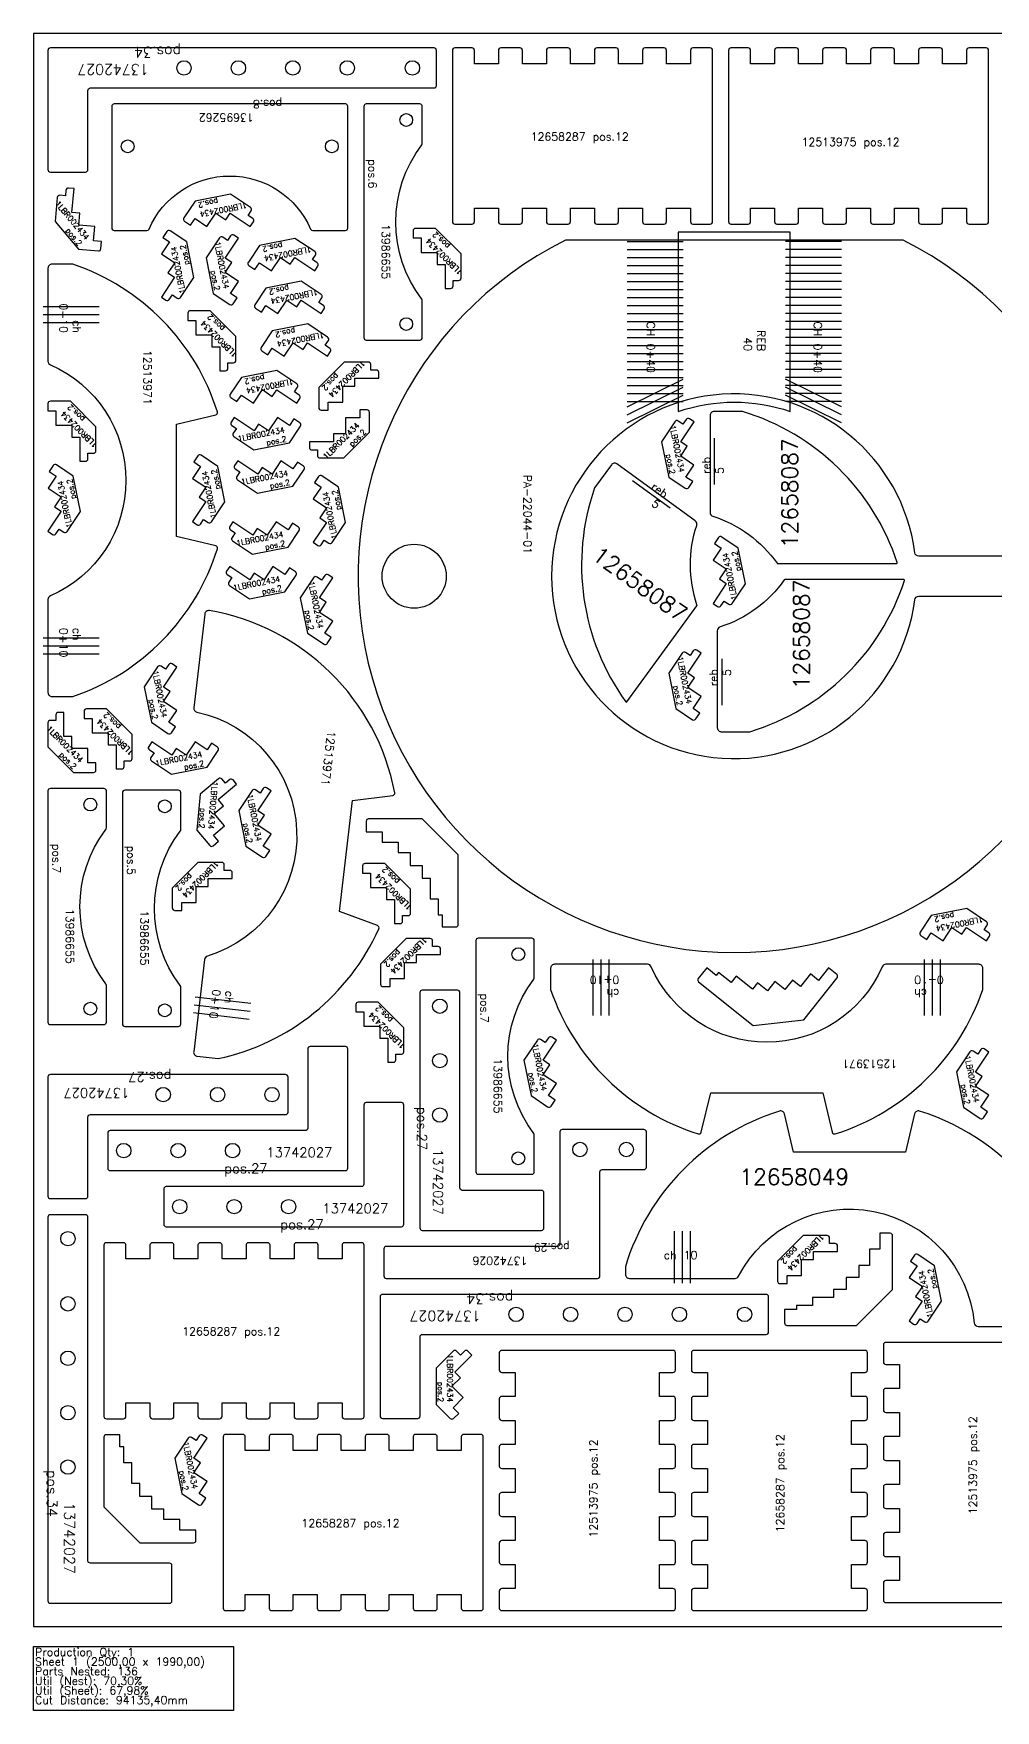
# Model space of a CAD drawing. Header units: millimetres. Extents: x 0 to 2500, y -105 to 1990.
# Drawn here: x 0 to 1202, y -105 to 1990 of the extents above; entities that cross this region are included whole.
import ezdxf

# ---------------------------------------------------------------- set-up
doc = ezdxf.new("R2010")
doc.units = ezdxf.units.MM
for name, color, linetype in [('12502848', 7, 'Continuous'), ('12513971', 7, 'Continuous'), ('12658049', 7, 'Continuous'), ('12658087', 7, 'Continuous'), ('12658287', 7, 'Continuous'), ('13742026v0', 7, 'Continuous'), ('13742027v0', 7, 'Continuous'), ('13986655', 7, 'Continuous'), ('1LBR002434', 7, 'Continuous'), ('Chanfro', 7, 'Continuous'), ('PA-22044-01', 7, 'Continuous'), ('Rebaixo', 7, 'Continuous'), ('sheet', 24, 'Continuous'), ('Stats', 7, 'Continuous'), ('Texto', 7, 'Continuous')]:
    doc.layers.add(name, color=color, linetype=linetype)
doc.styles.get("Standard").update_dxf_attribs({"font": 'txt.shx'})

msp = doc.modelspace()

# ---------------------------------------------------------------- linework, layer by layer
at = {"color": 2}
for points in [[(1190.4, 1972), (1168.9, 1972, 0.414214), (1165.9, 1969), (1165.9, 1952), (1135.9, 1952), (1135.9, 1969, 0.414214), (1132.9, 1972), (1108.9, 1972, 0.414214), (1105.9, 1969), (1105.9, 1952), (1075.9, 1952), (1075.9, 1969, 0.414214), (1072.9, 1972), (1048.9, 1972, 0.414214), (1045.9, 1969), (1045.9, 1952), (1015.9, 1952), (1015.9, 1969, 0.414214), (1012.9, 1972), (988.9, 1972, 0.414214), (985.9, 1969), (985.9, 1952), (955.9, 1952), (955.9, 1969, 0.414214), (952.9, 1972), (928.9, 1972, 0.414214), (925.9, 1969), (925.9, 1952), (895.9, 1952), (895.9, 1969, 0.414214), (892.9, 1972), (871.4, 1972, 0.414214), (868.4, 1969), (868.4, 1755, 0.414214), (871.4, 1752), (892.9, 1752, 0.414214), (895.9, 1755), (895.9, 1772), (925.9, 1772), (925.9, 1755, 0.414214), (928.9, 1752), (952.9, 1752, 0.414214), (955.9, 1755), (955.9, 1772), (985.9, 1772), (985.9, 1755, 0.414214), (988.9, 1752), (1012.9, 1752, 0.414214), (1015.9, 1755), (1015.9, 1772), (1045.9, 1772), (1045.9, 1755, 0.414214), (1048.9, 1752), (1072.9, 1752, 0.414214), (1075.9, 1755), (1075.9, 1772), (1105.9, 1772), (1105.9, 1755, 0.414214), (1108.9, 1752), (1132.9, 1752, 0.414214), (1135.9, 1755), (1135.9, 1772), (1165.9, 1772), (1165.9, 1755, 0.414214), (1168.9, 1752), (1190.4, 1752, 0.414214), (1193.4, 1755), (1193.4, 1969, 0.414214)], [(348.9, 1744), (389.7, 1744, 0.414214), (392.7, 1747), (392.7, 1899, 0.414214), (389.7, 1902), (100.7, 1902, 0.414214), (97.7, 1899), (97.7, 1747, 0.414214), (100.7, 1744), (141.6, 1744, 0.298742), (144.3, 1745.8, -0.656033), (346.1, 1745.8, 0.298742)], [(582, 341.8), (582, 320.3, 0.414214), (585, 317.3), (602, 317.3), (602, 287.3), (585, 287.3, 0.414214), (582, 284.3), (582, 260.3, 0.414214), (585, 257.3), (602, 257.3), (602, 227.3), (585, 227.3, 0.414214), (582, 224.3), (582, 200.3, 0.414214), (585, 197.3), (602, 197.3), (602, 167.3), (585, 167.3, 0.414214), (582, 164.3), (582, 140.3, 0.414214), (585, 137.3), (602, 137.3), (602, 107.3), (585, 107.3, 0.414214), (582, 104.3), (582, 80.3, 0.414214), (585, 77.3), (602, 77.3), (602, 47.3), (585, 47.3, 0.414214), (582, 44.3), (582, 22.8, 0.414214), (585, 19.8), (799, 19.8, 0.414214), (802, 22.8), (802, 44.3, 0.414214), (799, 47.3), (782, 47.3), (782, 77.3), (799, 77.3, 0.414214), (802, 80.3), (802, 104.3, 0.414214), (799, 107.3), (782, 107.3), (782, 137.3), (799, 137.3, 0.414214), (802, 140.3), (802, 164.3, 0.414214), (799, 167.3), (782, 167.3), (782, 197.3), (799, 197.3, 0.414214), (802, 200.3), (802, 224.3, 0.414214), (799, 227.3), (782, 227.3), (782, 257.3), (799, 257.3, 0.414214), (802, 260.3), (802, 284.3, 0.414214), (799, 287.3), (782, 287.3), (782, 317.3), (799, 317.3, 0.414214), (802, 320.3), (802, 341.8, 0.414214), (799, 344.8), (585, 344.8, 0.414214)]]:
    msp.add_lwpolyline(points, format="xyb", close=True, dxfattribs=at)
msp.add_lwpolyline([(1279, 354.8), (1065, 354.8, 0.414214), (1062, 351.8), (1062, 330.3, 0.414214), (1065, 327.3), (1082, 327.3), (1082, 297.3), (1065, 297.3, 0.414214), (1062, 294.3), (1062, 270.3, 0.414214), (1065, 267.3), (1082, 267.3), (1082, 237.3), (1065, 237.3, 0.414214), (1062, 234.3), (1062, 210.3, 0.414214), (1065, 207.3), (1082, 207.3), (1082, 177.3), (1065, 177.3, 0.414214), (1062, 174.3), (1062, 150.3, 0.414214), (1065, 147.3), (1082, 147.3), (1082, 117.3), (1065, 117.3, 0.414214), (1062, 114.3), (1062, 90.3, 0.414214), (1065, 87.3), (1082, 87.3), (1082, 57.3), (1065, 57.3, 0.414214), (1062, 54.3), (1062, 32.8, 0.414214), (1065, 29.8), (1279, 29.8, 0.414214)], format="xyb", dxfattribs=at)
for centre in [(117.7, 1849), (372.7, 1849)]:
    msp.add_circle(centre, 8, dxfattribs=at)
at = {"layer": '12502848', "color": 2}
for points in [[(530.7, 876.8), (530.7, 963.8), (485.7, 1008.8), (418.7, 1008.8, 0.414214), (415.7, 1005.8), (415.7, 992.8), (435.7, 992.8), (435.7, 979.8), (455.7, 979.8), (455.7, 966.8), (470.7, 966.8), (470.7, 950.8), (485.7, 950.8), (485.7, 934.8), (495.7, 934.8), (495.7, 908.8), (505.7, 908.8), (505.7, 888.8), (510.7, 888.8), (510.7, 873.8), (527.7, 873.8, 0.414214)], [(831, 805.1), (899, 750.8), (962.3, 757.9), (1004.1, 810.2, 0.414214), (1003.6, 814.5), (993.4, 822.6), (981, 806.9), (970.8, 815.1), (958.3, 799.4), (948.2, 807.5), (938.8, 795.8), (926.3, 805.8), (916.9, 794.1), (904.4, 804.1), (898.2, 796.2), (877.9, 812.5), (871.6, 804.6), (856, 817.1), (852.9, 813.2), (841.2, 822.6), (830.6, 809.3, 0.414214)], [(941.4, 376.1), (1028.4, 376.1), (1073.4, 421.1), (1073.4, 488.1, 0.414214), (1070.4, 491.1), (1057.4, 491.1), (1057.4, 471.1), (1044.4, 471.1), (1044.4, 451.1), (1031.4, 451.1), (1031.4, 436.1), (1015.4, 436.1), (1015.4, 421.1), (999.4, 421.1), (999.4, 411.1), (973.4, 411.1), (973.4, 401.1), (953.4, 401.1), (953.4, 396.1), (938.4, 396.1), (938.4, 379.1, 0.414214)], [(88, 236.4), (88, 149.4), (133, 104.4), (200, 104.4, 0.414214), (203, 107.4), (203, 120.4), (183, 120.4), (183, 133.4), (163, 133.4), (163, 146.4), (148, 146.4), (148, 162.4), (133, 162.4), (133, 178.4), (123, 178.4), (123, 204.4), (113, 204.4), (113, 224.4), (108, 224.4), (108, 239.4), (91, 239.4, 0.414214)]]:
    msp.add_lwpolyline(points, format="xyb", close=True, dxfattribs=at)
at = {"layer": '12513971', "color": 2}
for points in [[(227.7, 1513.5, 0.434973), (229.8, 1517.3, 0.23941), (49.2, 1701.8), (23, 1701.8, 0.414214), (18, 1696.8), (18, 1580.7, 0.298217), (21, 1576.1, -0.654654), (21, 1287.4, 0.298217), (18, 1282.8), (18, 1166.8, 0.414214), (23, 1161.8), (49.2, 1161.8, 0.23941), (229.8, 1346.2, 0.434973), (227.7, 1350), (178.5, 1361.8), (178.5, 1501.8)], [(451.3, 1041.5, 0.31269), (219.7, 1269, 0.43), (213.9, 1264.7), (200.1, 1147.7, 0.387391), (204.1, 1142.2, -0.775159), (217.2, 837.4, 0.298217), (213.6, 833.2), (200.1, 718, 0.414214), (204.5, 712.4), (230.6, 709.4, 0.23941), (431.4, 871.5, 0.434973), (429.7, 875.6), (382.2, 893), (398.5, 1032), (448.8, 1038, 0.434973)], [(997.9, 617.5, 0.434973), (1001.7, 615.3, 0.23941), (1186.1, 795.9), (1186.1, 822.2, 0.414214), (1181.1, 827.2), (1065.1, 827.2, 0.298217), (1060.5, 824.2, -0.654654), (771.8, 824.2, 0.298217), (767.2, 827.2), (651.1, 827.2, 0.414214), (646.1, 822.2), (646.1, 795.9, 0.23941), (830.6, 615.3, 0.434973), (834.4, 617.5), (846.1, 666.7), (986.1, 666.7)]]:
    msp.add_lwpolyline(points, format="xyb", close=True, dxfattribs=at)
at = {"layer": '12658049', "color": 2}
msp.add_lwpolyline([(744.5, 434.8), (876.5, 434.8, 0.27887), (880.9, 437.5, -0.746733), (1175.3, 379.3, 0.387226), (1180.3, 374.8), (1306.6, 374.8, 0.429586), (1311.6, 380, 0.313253), (1107.1, 643.8, 0.435826), (1100.8, 640.2), (1089.5, 592.3), (949.5, 592.3), (938.2, 640.2, 0.435826), (931.9, 643.8, 0.248185), (739.5, 449.4), (739.5, 439.8, 0.414214)], format="xyb", close=True, dxfattribs=at)
at = {"layer": '12658087', "color": 2}
for points in [[(929.8, 1327.8), (1078.2, 1327.8, 0.510573), (1079.2, 1329.1, 0.244692), (885.9, 1517.8), (850.3, 1517.8, 0.414214), (845.3, 1512.8), (845.3, 1391.7, 0.32655), (848.8, 1386.9, -0.163054), (929, 1328.2, 0.243337)], [(828.8, 1275.2, 0.243337), (829, 1276.1, -0.163054), (828.7, 1375.5, 0.32655), (826.9, 1381.1), (729, 1452.4, 0.414214), (722.1, 1451.3), (701.1, 1422.6, 0.244692), (739.9, 1155.2, 0.510573), (741.5, 1155.2)], [(938.9, 1307.8, 0.243337), (938.1, 1307.4, -0.163054), (857.9, 1248.7, 0.32655), (854.4, 1243.9), (854.4, 1122.8, 0.414214), (859.4, 1117.8), (895, 1117.8, 0.244692), (1088.3, 1306.5, 0.510573), (1087.3, 1307.8)]]:
    msp.add_lwpolyline(points, format="xyb", close=True, dxfattribs=at)
at = {"layer": '12658287', "color": 2}
for points in [[(845.4, 1972), (823.9, 1972, 0.414214), (820.9, 1969), (820.9, 1952), (790.9, 1952), (790.9, 1969, 0.414214), (787.9, 1972), (763.9, 1972, 0.414214), (760.9, 1969), (760.9, 1952), (730.9, 1952), (730.9, 1969, 0.414214), (727.9, 1972), (703.9, 1972, 0.414214), (700.9, 1969), (700.9, 1952), (670.9, 1952), (670.9, 1969, 0.414214), (667.9, 1972), (643.9, 1972, 0.414214), (640.9, 1969), (640.9, 1952), (610.9, 1952), (610.9, 1969, 0.414214), (607.9, 1972), (583.9, 1972, 0.414214), (580.9, 1969), (580.9, 1952), (550.9, 1952), (550.9, 1969, 0.414214), (547.9, 1972), (526.4, 1972, 0.414214), (523.4, 1969), (523.4, 1755, 0.414214), (526.4, 1752), (547.9, 1752, 0.414214), (550.9, 1755), (550.9, 1772), (580.9, 1772), (580.9, 1755, 0.414214), (583.9, 1752), (607.9, 1752, 0.414214), (610.9, 1755), (610.9, 1772), (640.9, 1772), (640.9, 1755, 0.414214), (643.9, 1752), (667.9, 1752, 0.414214), (670.9, 1755), (670.9, 1772), (700.9, 1772), (700.9, 1755, 0.414214), (703.9, 1752), (727.9, 1752, 0.414214), (730.9, 1755), (730.9, 1772), (760.9, 1772), (760.9, 1755, 0.414214), (763.9, 1752), (787.9, 1752, 0.414214), (790.9, 1755), (790.9, 1772), (820.9, 1772), (820.9, 1755, 0.414214), (823.9, 1752), (845.4, 1752, 0.414214), (848.4, 1755), (848.4, 1969, 0.414214)], [(410, 479.4), (388.5, 479.4, 0.414214), (385.5, 476.4), (385.5, 459.4), (355.5, 459.4), (355.5, 476.4, 0.414214), (352.5, 479.4), (328.5, 479.4, 0.414214), (325.5, 476.4), (325.5, 459.4), (295.5, 459.4), (295.5, 476.4, 0.414214), (292.5, 479.4), (268.5, 479.4, 0.414214), (265.5, 476.4), (265.5, 459.4), (235.5, 459.4), (235.5, 476.4, 0.414214), (232.5, 479.4), (208.5, 479.4, 0.414214), (205.5, 476.4), (205.5, 459.4), (175.5, 459.4), (175.5, 476.4, 0.414214), (172.5, 479.4), (148.5, 479.4, 0.414214), (145.5, 476.4), (145.5, 459.4), (115.5, 459.4), (115.5, 476.4, 0.414214), (112.5, 479.4), (91, 479.4, 0.414214), (88, 476.4), (88, 262.4, 0.414214), (91, 259.4), (112.5, 259.4, 0.414214), (115.5, 262.4), (115.5, 279.4), (145.5, 279.4), (145.5, 262.4, 0.414214), (148.5, 259.4), (172.5, 259.4, 0.414214), (175.5, 262.4), (175.5, 279.4), (205.5, 279.4), (205.5, 262.4, 0.414214), (208.5, 259.4), (232.5, 259.4, 0.414214), (235.5, 262.4), (235.5, 279.4), (265.5, 279.4), (265.5, 262.4, 0.414214), (268.5, 259.4), (292.5, 259.4, 0.414214), (295.5, 262.4), (295.5, 279.4), (325.5, 279.4), (325.5, 262.4, 0.414214), (328.5, 259.4), (352.5, 259.4, 0.414214), (355.5, 262.4), (355.5, 279.4), (385.5, 279.4), (385.5, 262.4, 0.414214), (388.5, 259.4), (410, 259.4, 0.414214), (413, 262.4), (413, 476.4, 0.414214)], [(822, 341.8), (822, 320.3, 0.414214), (825, 317.3), (842, 317.3), (842, 287.3), (825, 287.3, 0.414214), (822, 284.3), (822, 260.3, 0.414214), (825, 257.3), (842, 257.3), (842, 227.3), (825, 227.3, 0.414214), (822, 224.3), (822, 200.3, 0.414214), (825, 197.3), (842, 197.3), (842, 167.3), (825, 167.3, 0.414214), (822, 164.3), (822, 140.3, 0.414214), (825, 137.3), (842, 137.3), (842, 107.3), (825, 107.3, 0.414214), (822, 104.3), (822, 80.3, 0.414214), (825, 77.3), (842, 77.3), (842, 47.3), (825, 47.3, 0.414214), (822, 44.3), (822, 22.8, 0.414214), (825, 19.8), (1039, 19.8, 0.414214), (1042, 22.8), (1042, 44.3, 0.414214), (1039, 47.3), (1022, 47.3), (1022, 77.3), (1039, 77.3, 0.414214), (1042, 80.3), (1042, 104.3, 0.414214), (1039, 107.3), (1022, 107.3), (1022, 137.3), (1039, 137.3, 0.414214), (1042, 140.3), (1042, 164.3, 0.414214), (1039, 167.3), (1022, 167.3), (1022, 197.3), (1039, 197.3, 0.414214), (1042, 200.3), (1042, 224.3, 0.414214), (1039, 227.3), (1022, 227.3), (1022, 257.3), (1039, 257.3, 0.414214), (1042, 260.3), (1042, 284.3, 0.414214), (1039, 287.3), (1022, 287.3), (1022, 317.3), (1039, 317.3, 0.414214), (1042, 320.3), (1042, 341.8, 0.414214), (1039, 344.8), (825, 344.8, 0.414214)], [(559, 239.8), (537.5, 239.8, 0.414214), (534.5, 236.8), (534.5, 219.8), (504.5, 219.8), (504.5, 236.8, 0.414214), (501.5, 239.8), (477.5, 239.8, 0.414214), (474.5, 236.8), (474.5, 219.8), (444.5, 219.8), (444.5, 236.8, 0.414214), (441.5, 239.8), (417.5, 239.8, 0.414214), (414.5, 236.8), (414.5, 219.8), (384.5, 219.8), (384.5, 236.8, 0.414214), (381.5, 239.8), (357.5, 239.8, 0.414214), (354.5, 236.8), (354.5, 219.8), (324.5, 219.8), (324.5, 236.8, 0.414214), (321.5, 239.8), (297.5, 239.8, 0.414214), (294.5, 236.8), (294.5, 219.8), (264.5, 219.8), (264.5, 236.8, 0.414214), (261.5, 239.8), (240, 239.8, 0.414214), (237, 236.8), (237, 22.8, 0.414214), (240, 19.8), (261.5, 19.8, 0.414214), (264.5, 22.8), (264.5, 39.8), (294.5, 39.8), (294.5, 22.8, 0.414214), (297.5, 19.8), (321.5, 19.8, 0.414214), (324.5, 22.8), (324.5, 39.8), (354.5, 39.8), (354.5, 22.8, 0.414214), (357.5, 19.8), (381.5, 19.8, 0.414214), (384.5, 22.8), (384.5, 39.8), (414.5, 39.8), (414.5, 22.8, 0.414214), (417.5, 19.8), (441.5, 19.8, 0.414214), (444.5, 22.8), (444.5, 39.8), (474.5, 39.8), (474.5, 22.8, 0.414214), (477.5, 19.8), (501.5, 19.8, 0.414214), (504.5, 22.8), (504.5, 39.8), (534.5, 39.8), (534.5, 22.8, 0.414214), (537.5, 19.8), (559, 19.8, 0.414214), (562, 22.8), (562, 236.8, 0.414214)]]:
    msp.add_lwpolyline(points, format="xyb", close=True, dxfattribs=at)
at = {"layer": '13742026v0', "color": 2}
msp.add_lwpolyline([(440.7, 434.8), (704.7, 434.8, 0.414214), (707.7, 437.8), (707.7, 567.8, -0.414214), (710.7, 570.8), (762.7, 570.8, 0.414214), (765.7, 573.8), (765.7, 617.8, 0.414214), (762.7, 620.8), (660.7, 620.8, 0.414214), (657.7, 617.8), (657.7, 477.8, -0.414214), (654.7, 474.8), (440.7, 474.8, 0.414214), (437.7, 471.8), (437.7, 437.8, 0.414214)], format="xyb", close=True, dxfattribs=at)
for centre in [(682.7, 595.8), (740.7, 595.8)]:
    msp.add_circle(centre, 9, dxfattribs=at)
at = {"layer": '13742027v0', "color": 2}
for points in [[(21, 1817), (65, 1817, 0.414214), (68, 1820), (68, 1919, -0.414214), (71, 1922), (500.4, 1922, 0.414214), (503.4, 1925), (503.4, 1969, 0.414214), (500.4, 1972), (21, 1972, 0.414214), (18, 1969), (18, 1820, 0.414214)], [(637.7, 497.8), (637.7, 541.8, 0.414214), (634.7, 544.8), (535.7, 544.8, -0.414214), (532.7, 547.8), (532.7, 791.8, 0.414214), (529.7, 794.8), (485.7, 794.8, 0.414214), (482.7, 791.8), (482.7, 497.8, 0.414214), (485.7, 494.8), (634.7, 494.8, 0.414214)], [(389.7, 724.4), (345.7, 724.4, 0.414214), (342.7, 721.4), (342.7, 622.4, -0.414214), (339.7, 619.4), (95.7, 619.4, 0.414214), (92.7, 616.4), (92.7, 572.4, 0.414214), (95.7, 569.4), (389.7, 569.4, 0.414214), (392.7, 572.4), (392.7, 721.4, 0.414214)], [(21, 534.4), (65, 534.4, 0.414214), (68, 537.4), (68, 636.4, -0.414214), (71, 639.4), (315, 639.4, 0.414214), (318, 642.4), (318, 686.4, 0.414214), (315, 689.4), (21, 689.4, 0.414214), (18, 686.4), (18, 537.4, 0.414214)], [(459.7, 654.4), (415.7, 654.4, 0.414214), (412.7, 651.4), (412.7, 552.4, -0.414214), (409.7, 549.4), (165.7, 549.4, 0.414214), (162.7, 546.4), (162.7, 502.4, 0.414214), (165.7, 499.4), (459.7, 499.4, 0.414214), (462.7, 502.4), (462.7, 651.4, 0.414214)], [(173, 32), (173, 76, 0.414214), (170, 79), (71, 79, -0.414214), (68, 82), (68, 511.4, 0.414214), (65, 514.4), (21, 514.4, 0.414214), (18, 511.4), (18, 32, 0.414214), (21, 29), (170, 29, 0.414214)], [(436, 259.8), (480, 259.8, 0.414214), (483, 262.8), (483, 361.8, -0.414214), (486, 364.8), (915.4, 364.8, 0.414214), (918.4, 367.8), (918.4, 411.8, 0.414214), (915.4, 414.8), (436, 414.8, 0.414214), (433, 411.8), (433, 262.8, 0.414214)]]:
    msp.add_lwpolyline(points, format="xyb", close=True, dxfattribs=at)
for centre in [(188, 1947), (256, 1947), (324, 1947), (392, 1947), (473.4, 1947), (507.7, 774.8), (507.7, 706.8), (162, 664.4), (230, 664.4), (298, 664.4), (507.7, 638.8), (112.7, 594.4), (180.7, 594.4), (248.7, 594.4), (182.7, 524.4), (250.7, 524.4), (318.7, 524.4), (43, 484.4), (43, 403), (603, 389.8), (671, 389.8), (739, 389.8), (807, 389.8), (888.4, 389.8), (43, 335), (43, 267), (43, 199)]:
    msp.add_circle(centre, 9, dxfattribs=at)
at = {"layer": '13986655', "color": 2}
for points in [[(485.7, 1852.8), (485.7, 1899, 0.414214), (482.7, 1902), (415.7, 1902, 0.414214), (412.7, 1899), (412.7, 1610, 0.414214), (415.7, 1607), (482.7, 1607, 0.414214), (485.7, 1610), (485.7, 1656.2, 0.163324), (485.1, 1658, -0.335601), (485.1, 1851, 0.163324)], [(91, 997.6), (91, 1043.8, 0.414214), (88, 1046.8), (21, 1046.8, 0.414214), (18, 1043.8), (18, 754.8, 0.414214), (21, 751.8), (88, 751.8, 0.414214), (91, 754.8), (91, 800.9, 0.163324), (90.4, 802.7, -0.335601), (90.4, 995.8, 0.163324)], [(184, 995.4), (184, 1041.6, 0.414214), (181, 1044.6), (114, 1044.6, 0.414214), (111, 1041.6), (111, 752.6, 0.414214), (114, 749.6), (181, 749.6, 0.414214), (184, 752.6), (184, 798.7, 0.163324), (183.4, 800.5, -0.335601), (183.4, 993.6, 0.163324)], [(625.7, 810.6), (625.7, 856.8, 0.414214), (622.7, 859.8), (555.7, 859.8, 0.414214), (552.7, 856.8), (552.7, 567.8, 0.414214), (555.7, 564.8), (622.7, 564.8, 0.414214), (625.7, 567.8), (625.7, 613.9, 0.163324), (625.1, 615.8, -0.335601), (625.1, 808.8, 0.163324)]]:
    msp.add_lwpolyline(points, format="xyb", close=True, dxfattribs=at)
for centre in [(465.7, 1882), (465.7, 1627), (71, 1026.8), (164, 1024.6), (605.7, 839.8), (71, 771.8), (164, 769.6), (605.7, 584.8)]:
    msp.add_circle(centre, 8, dxfattribs=at)
at = {"layer": '1LBR002434', "color": 2}
for points in [[(75, 1731), (76.6, 1748.9), (56.7, 1750.7), (58, 1765.6), (48, 1766.5), (50.6, 1796.4), (43.7, 1797, 0.414214), (40.4, 1794.2), (39.8, 1787.3), (32.8, 1787.9, 0.414214), (29.6, 1785.1), (27, 1755.3), (56.1, 1720.6), (81, 1718.4, 0.414214), (84.2, 1721.1), (85, 1730.1)], [(201.8, 1758.8), (216.7, 1748.8), (227.8, 1765.5), (240.3, 1757.1), (245.9, 1765.4), (270.8, 1748.8), (274.7, 1754.6, 0.414214), (273.9, 1758.8), (268, 1762.6), (271.9, 1768.5, 0.414214), (271.1, 1772.6), (246.2, 1789.3), (201.8, 1780.5), (187.9, 1759.7, 0.414214), (188.7, 1755.5), (196.2, 1750.5)], [(169.7, 1729.7), (159.7, 1714.8), (176.4, 1703.6), (168, 1691.2), (176.3, 1685.6), (159.7, 1660.7), (165.5, 1656.8, 0.414214), (169.6, 1657.6), (173.5, 1663.4), (179.4, 1659.5, 0.414214), (183.5, 1660.4), (200.2, 1685.3), (191.4, 1729.7), (170.6, 1743.6, 0.414214), (166.4, 1742.8), (161.4, 1735.3)], [(484.2, 1734.6), (484.2, 1716.6), (504.2, 1716.6), (504.2, 1701.6), (514.2, 1701.6), (514.2, 1671.6), (521.2, 1671.6, 0.414214), (524.2, 1674.6), (524.2, 1681.6), (531.2, 1681.6, 0.414214), (534.2, 1684.6), (534.2, 1714.6), (502.2, 1746.6), (477.2, 1746.6, 0.414214), (474.2, 1743.6), (474.2, 1734.6)], [(246.2, 1665.2), (256.2, 1680.2), (239.6, 1691.3), (247.9, 1703.8), (239.6, 1709.3), (256.3, 1734.3), (250.4, 1738.2, 0.414214), (246.3, 1737.3), (242.4, 1731.5), (236.6, 1735.4, 0.414214), (232.4, 1734.6), (215.7, 1709.6), (224.6, 1665.2), (245.4, 1651.4, 0.414214), (249.5, 1652.2), (254.5, 1659.7)], [(282.3, 1703.7), (297.3, 1693.7), (308.4, 1710.3), (320.8, 1702), (326.4, 1710.3), (351.3, 1693.6), (355.2, 1699.4, 0.414214), (354.4, 1703.6), (348.6, 1707.5), (352.5, 1713.3, 0.414214), (351.6, 1717.5), (326.7, 1734.1), (282.3, 1725.3), (268.4, 1704.5, 0.414214), (269.2, 1700.3), (276.7, 1695.3)], [(290.2, 1650.2), (305.2, 1640.2), (316.3, 1656.9), (328.8, 1648.5), (334.3, 1656.8), (359.3, 1640.2), (363.2, 1646, 0.414214), (362.3, 1650.2), (356.5, 1654.1), (360.4, 1659.9, 0.414214), (359.6, 1664), (334.6, 1680.7), (290.3, 1671.9), (276.4, 1651.1, 0.414214), (277.2, 1646.9), (284.7, 1641.9)], [(202.9, 1631.7), (202.9, 1613.7), (222.9, 1613.7), (222.9, 1598.7), (232.9, 1598.7), (232.9, 1568.7), (239.9, 1568.7, 0.414214), (242.9, 1571.7), (242.9, 1578.7), (249.9, 1578.7, 0.414214), (252.9, 1581.7), (252.9, 1611.7), (220.9, 1643.7), (195.9, 1643.7, 0.414214), (192.9, 1640.7), (192.9, 1631.7)], [(298.2, 1596.8), (313.1, 1586.8), (324.3, 1603.5), (336.7, 1595.1), (342.3, 1603.4), (367.2, 1586.8), (371.1, 1592.6, 0.414214), (370.3, 1596.7), (364.5, 1600.6), (368.4, 1606.5, 0.414214), (367.5, 1610.6), (342.6, 1627.3), (298.2, 1618.5), (284.3, 1597.7, 0.414214), (285.1, 1593.5), (292.6, 1588.5)], [(368.3, 1529.6), (386.3, 1529.6), (386.3, 1549.6), (401.3, 1549.6), (401.3, 1559.6), (431.3, 1559.6), (431.3, 1566.6, 0.414214), (428.3, 1569.6), (421.3, 1569.6), (421.3, 1576.6, 0.414214), (418.3, 1579.6), (388.3, 1579.6), (356.3, 1547.6), (356.3, 1522.6, 0.414214), (359.3, 1519.6), (368.3, 1519.6)], [(259.8, 1538.4), (274.7, 1528.4), (285.9, 1545.1), (298.3, 1536.7), (303.9, 1545), (328.8, 1528.4), (332.7, 1534.2, 0.414214), (331.9, 1538.3), (326.1, 1542.2), (330, 1548.1, 0.414214), (329.1, 1552.2), (304.2, 1568.9), (259.8, 1560.1), (245.9, 1539.3, 0.414214), (246.7, 1535.1), (254.2, 1530.1)], [(28, 1518.7), (28, 1500.7), (48, 1500.7), (48, 1485.7), (58, 1485.7), (58, 1455.7), (65, 1455.7, 0.414214), (68, 1458.7), (68, 1465.7), (75, 1465.7, 0.414214), (78, 1468.7), (78, 1498.7), (46, 1530.7), (21, 1530.7, 0.414214), (18, 1527.7), (18, 1518.7)], [(319.7, 1500.4), (304.8, 1510.4), (293.7, 1493.7), (281.2, 1502.1), (275.6, 1493.8), (250.7, 1510.4), (246.8, 1504.6, 0.414214), (247.6, 1500.4), (253.5, 1496.5), (249.6, 1490.7, 0.414214), (250.4, 1486.6), (275.3, 1469.9), (319.7, 1478.7), (333.6, 1499.5, 0.414214), (332.8, 1503.7), (325.3, 1508.7)], [(407.7, 1509.8), (389.7, 1509.8), (389.7, 1489.8), (374.7, 1489.8), (374.7, 1479.8), (344.7, 1479.8), (344.7, 1472.8, 0.414214), (347.7, 1469.8), (354.7, 1469.8), (354.7, 1462.8, 0.414214), (357.7, 1459.8), (387.7, 1459.8), (419.7, 1491.8), (419.7, 1516.8, 0.414214), (416.7, 1519.8), (407.7, 1519.8)], [(815.2, 1435.7), (825.2, 1450.7), (808.6, 1461.8), (816.9, 1474.3), (808.6, 1479.8), (825.3, 1504.8), (819.5, 1508.7, 0.414214), (815.3, 1507.8), (811.4, 1502), (805.6, 1505.9, 0.414214), (801.4, 1505.1), (784.8, 1480.1), (793.6, 1435.8), (814.4, 1421.9, 0.414214), (818.6, 1422.7), (823.6, 1430.2)], [(28.1, 1437.2), (18.1, 1422.2), (34.7, 1411.1), (26.4, 1398.7), (34.7, 1393.1), (18, 1368.2), (23.8, 1364.3, 0.414214), (28, 1365.1), (31.9, 1370.9), (37.7, 1367, 0.414214), (41.9, 1367.9), (58.5, 1392.8), (49.7, 1437.2), (28.9, 1451.1, 0.414214), (24.7, 1450.2), (19.7, 1442.8)], [(208.6, 1449.3), (198.6, 1434.3), (215.2, 1423.2), (206.9, 1410.8), (215.2, 1405.2), (198.5, 1380.3), (204.3, 1376.4, 0.414214), (208.5, 1377.2), (212.4, 1383), (218.2, 1379.1, 0.414214), (222.4, 1379.9), (239, 1404.9), (230.2, 1449.3), (209.4, 1463.2, 0.414214), (205.2, 1462.3), (200.2, 1454.9)], [(324.2, 1446.2), (309.2, 1456.2), (298.1, 1439.6), (285.6, 1447.9), (280.1, 1439.6), (255.1, 1456.3), (251.2, 1450.5, 0.414214), (252.1, 1446.3), (257.9, 1442.4), (254, 1436.6, 0.414214), (254.8, 1432.5), (279.8, 1415.8), (324.2, 1424.6), (338, 1445.4, 0.414214), (337.2, 1449.6), (329.7, 1454.6)], [(359.4, 1423.4), (349.4, 1408.5), (366.1, 1397.4), (357.7, 1384.9), (366.1, 1379.3), (349.4, 1354.4), (355.2, 1350.5, 0.414214), (359.4, 1351.3), (363.3, 1357.1), (369.1, 1353.3, 0.414214), (373.2, 1354.1), (389.9, 1379), (381.1, 1423.4), (360.3, 1437.3, 0.414214), (356.1, 1436.5), (351.1, 1429)], [(318.1, 1369.9), (303.2, 1379.9), (292.1, 1363.3), (279.6, 1371.7), (274, 1363.3), (249.1, 1380), (245.2, 1374.2, 0.414214), (246, 1370), (251.9, 1366.1), (248, 1360.3, 0.414214), (248.8, 1356.2), (273.7, 1339.5), (318.1, 1348.3), (332, 1369.1, 0.414214), (331.2, 1373.3), (323.7, 1378.3)], [(859, 1347.2), (849, 1332.2), (865.6, 1321.1), (857.3, 1308.6), (865.6, 1303), (849, 1278.1), (854.8, 1274.2, 0.414214), (858.9, 1275), (862.8, 1280.9), (868.6, 1277, 0.414214), (872.8, 1277.8), (889.5, 1302.7), (880.6, 1347.1), (859.9, 1361, 0.414214), (855.7, 1360.2), (850.7, 1352.7)], [(314.2, 1314.2), (299.2, 1324.2), (288.1, 1307.5), (275.6, 1315.9), (270.1, 1307.6), (245.1, 1324.2), (241.3, 1318.4, 0.414214), (242.1, 1314.2), (247.9, 1310.3), (244, 1304.5, 0.414214), (244.8, 1300.4), (269.8, 1283.7), (314.2, 1292.5), (328.1, 1313.3, 0.414214), (327.2, 1317.5), (319.7, 1322.5)], [(363.8, 1240.8), (373.8, 1255.8), (357.2, 1266.9), (365.5, 1279.4), (357.2, 1284.9), (373.9, 1309.9), (368, 1313.8, 0.414214), (363.9, 1312.9), (360, 1307.1), (354.2, 1311, 0.414214), (350, 1310.2), (333.3, 1285.2), (342.2, 1240.9), (363, 1227, 0.414214), (367.1, 1227.8), (372.1, 1235.3)], [(824.3, 1146.7), (834.3, 1161.7), (817.7, 1172.8), (826, 1185.2), (817.7, 1190.8), (834.4, 1215.7), (828.6, 1219.6, 0.414214), (824.4, 1218.8), (820.5, 1213), (814.7, 1216.9, 0.414214), (810.5, 1216), (793.9, 1191.1), (802.7, 1146.7), (823.5, 1132.8, 0.414214), (827.6, 1133.7), (832.6, 1141.1)], [(168.9, 1129.5), (178.9, 1144.4), (162.3, 1155.5), (170.6, 1168), (162.3, 1173.6), (178.9, 1198.5), (173.1, 1202.4, 0.414214), (169, 1201.6), (165.1, 1195.8), (159.3, 1199.6, 0.414214), (155.1, 1198.8), (138.4, 1173.9), (147.3, 1129.5), (168, 1115.6, 0.414214), (172.2, 1116.4), (177.2, 1123.9)], [(68, 1078.8), (68, 1096.8), (48, 1096.8), (48, 1111.8), (38, 1111.8), (38, 1141.8), (31, 1141.8, 0.414214), (28, 1138.8), (28, 1131.8), (21, 1131.8, 0.414214), (18, 1128.8), (18, 1098.8), (50, 1066.8), (75, 1066.8, 0.414214), (78, 1069.8), (78, 1078.8)], [(73.1, 1134.3), (73.1, 1116.3), (93.1, 1116.3), (93.1, 1101.3), (103.1, 1101.3), (103.1, 1071.3), (110.1, 1071.3, 0.414214), (113.1, 1074.3), (113.1, 1081.3), (120.1, 1081.3, 0.414214), (123.1, 1084.3), (123.1, 1114.3), (91.1, 1146.3), (66.1, 1146.3, 0.414214), (63.1, 1143.3), (63.1, 1134.3)], [(216.8, 1095), (201.9, 1105), (190.8, 1088.4), (178.3, 1096.7), (172.7, 1088.4), (147.8, 1105.1), (143.9, 1099.3, 0.414214), (144.7, 1095.1), (150.6, 1091.2), (146.7, 1085.4, 0.414214), (147.5, 1081.2), (172.4, 1064.6), (216.8, 1073.4), (230.7, 1094.2, 0.414214), (229.9, 1098.3), (222.4, 1103.3)], [(224.8, 988.7), (238.6, 1000.2), (225.8, 1015.6), (237.2, 1025.2), (230.8, 1032.9), (253.8, 1052.1), (249.3, 1057.5, 0.414214), (245.1, 1057.9), (239.7, 1053.4), (235.2, 1058.7, 0.414214), (231, 1059.1), (208, 1039.8), (204.1, 994.7), (220.1, 975.6, 0.414214), (224.4, 975.2), (231.2, 981)], [(286.9, 974.9), (296.9, 989.8), (280.3, 1000.9), (288.7, 1013.4), (280.3, 1019), (297, 1043.9), (291.2, 1047.8, 0.414214), (287, 1047), (283.1, 1041.1), (277.3, 1045, 0.414214), (273.2, 1044.2), (256.5, 1019.3), (265.3, 974.9), (286.1, 961, 0.414214), (290.3, 961.8), (295.3, 969.3)], [(185.4, 904.5), (203.4, 904.5), (203.4, 924.5), (218.4, 924.5), (218.4, 934.5), (248.4, 934.5), (248.4, 941.5, 0.414214), (245.4, 944.5), (238.4, 944.5), (238.4, 951.5, 0.414214), (235.4, 954.5), (205.4, 954.5), (173.4, 922.5), (173.4, 897.5, 0.414214), (176.4, 894.5), (185.4, 894.5)], [(421.1, 941.1), (421.1, 923.1), (441.1, 923.1), (441.1, 908.1), (451.1, 908.1), (451.1, 878.1), (458.1, 878.1, 0.414214), (461.1, 881.1), (461.1, 888.1), (468.1, 888.1, 0.414214), (471.1, 891.1), (471.1, 921.1), (439.1, 953.1), (414.1, 953.1, 0.414214), (411.1, 950.1), (411.1, 941.1)], [(1121.6, 866.5), (1136.5, 856.5), (1147.6, 873.2), (1160.1, 864.8), (1165.7, 873.1), (1190.6, 856.5), (1194.5, 862.3, 0.414214), (1193.7, 866.5), (1187.8, 870.3), (1191.7, 876.2, 0.414214), (1190.9, 880.3), (1166, 897), (1121.6, 888.2), (1107.7, 867.4, 0.414214), (1108.5, 863.2), (1116, 858.2)], [(445.6, 809.4), (463.6, 809.4), (463.6, 829.4), (478.6, 829.4), (478.6, 839.4), (508.6, 839.4), (508.6, 846.4, 0.414214), (505.6, 849.4), (498.6, 849.4), (498.6, 856.4, 0.414214), (495.6, 859.4), (465.6, 859.4), (433.6, 827.4), (433.6, 802.4, 0.414214), (436.6, 799.4), (445.6, 799.4)], [(412.7, 767.9), (412.7, 749.9), (432.7, 749.9), (432.7, 734.9), (442.7, 734.9), (442.7, 704.9), (449.7, 704.9, 0.414214), (452.7, 707.9), (452.7, 714.9), (459.7, 714.9, 0.414214), (462.7, 717.9), (462.7, 747.9), (430.7, 779.9), (405.7, 779.9, 0.414214), (402.7, 776.9), (402.7, 767.9)], [(643.3, 663.2), (653.3, 678.1), (636.6, 689.3), (645, 701.7), (636.7, 707.3), (653.3, 732.2), (647.5, 736.1, 0.414214), (643.3, 735.3), (639.4, 729.5), (633.6, 733.4, 0.414214), (629.5, 732.5), (612.8, 707.6), (621.6, 663.2), (642.4, 649.3, 0.414214), (646.6, 650.1), (651.6, 657.6)], [(1183.6, 648.5), (1193.6, 663.5), (1177, 674.6), (1185.3, 687.1), (1177, 692.6), (1193.7, 717.6), (1187.8, 721.4, 0.414214), (1183.7, 720.6), (1179.8, 714.8), (1174, 718.7, 0.414214), (1169.8, 717.9), (1153.1, 692.9), (1162, 648.5), (1182.8, 634.6, 0.414214), (1186.9, 635.5), (1191.9, 642.9)], [(941.6, 438.3), (959.6, 438.3), (959.6, 458.3), (974.6, 458.3), (974.6, 468.3), (1004.6, 468.3), (1004.6, 475.3, 0.414214), (1001.6, 478.3), (994.6, 478.3), (994.6, 485.3, 0.414214), (991.6, 488.3), (961.6, 488.3), (929.6, 456.3), (929.6, 431.3, 0.414214), (932.6, 428.3), (941.6, 428.3)], [(1103.9, 450.6), (1093.9, 435.7), (1110.6, 424.6), (1102.2, 412.1), (1110.5, 406.5), (1093.9, 381.6), (1099.7, 377.7, 0.414214), (1103.9, 378.5), (1107.7, 384.4), (1113.6, 380.5, 0.414214), (1117.7, 381.3), (1134.4, 406.2), (1125.6, 450.6), (1104.8, 464.5, 0.414214), (1100.6, 463.7), (1095.6, 456.2)], [(524.2, 273.2), (536.9, 285.9), (522.8, 300.1), (533.4, 310.7), (526.3, 317.7), (547.5, 338.9), (542.6, 343.9, 0.414214), (538.4, 343.9), (533.4, 338.9), (528.5, 343.9, 0.414214), (524.2, 343.9), (503, 322.7), (503, 277.4), (520.7, 259.8, 0.414214), (524.9, 259.8), (531.3, 266.1)], [(206.9, 165.9), (216.9, 180.9), (200.3, 192), (208.6, 204.5), (200.3, 210), (217, 235), (211.2, 238.8, 0.414214), (207, 238), (203.1, 232.2), (197.3, 236.1, 0.414214), (193.1, 235.3), (176.5, 210.3), (185.3, 165.9), (206.1, 152, 0.414214), (210.3, 152.9), (215.3, 160.3)]]:
    msp.add_lwpolyline(points, format="xyb", close=True, dxfattribs=at)
at = {"layer": 'Chanfro', "color": 4}
for p, q in [((741.6, 1730.3), (811.6, 1730.3)), ((741.6, 1720.3), (811.6, 1720.3)), ((1009.6, 1730.3), (939.6, 1730.3)), ((1009.6, 1720.3), (939.6, 1720.3)), ((741.6, 1710.3), (811.6, 1710.3)), ((741.6, 1700.3), (811.6, 1700.3)), ((1009.6, 1710.3), (939.6, 1710.3)), ((1009.6, 1700.3), (939.6, 1700.3)), ((741.6, 1690.3), (811.6, 1690.3)), ((741.6, 1680.3), (811.6, 1680.3)), ((1009.6, 1690.3), (939.6, 1690.3)), ((1009.6, 1680.3), (939.6, 1680.3)), ((741.6, 1670.3), (811.6, 1670.3)), ((741.6, 1660.3), (811.6, 1660.3)), ((1009.6, 1670.3), (939.6, 1670.3)), ((1009.6, 1660.3), (939.6, 1660.3)), ((741.6, 1650.3), (811.6, 1650.3)), ((741.6, 1640.3), (811.6, 1640.3)), ((1009.6, 1650.3), (939.6, 1650.3)), ((1009.6, 1640.3), (939.6, 1640.3)), ((741.6, 1630.3), (811.6, 1630.3)), ((741.6, 1620.3), (811.6, 1620.3)), ((1009.6, 1630.3), (939.6, 1630.3)), ((1009.6, 1620.3), (939.6, 1620.3)), ((741.6, 1610.3), (811.6, 1610.3)), ((741.6, 1600.3), (811.6, 1600.3)), ((1009.6, 1610.3), (939.6, 1610.3)), ((1009.6, 1600.3), (939.6, 1600.3)), ((741.6, 1590.3), (811.6, 1590.3)), ((741.6, 1580.3), (811.6, 1580.3)), ((1009.6, 1590.3), (939.6, 1590.3)), ((1009.6, 1580.3), (939.6, 1580.3)), ((741.6, 1570.3), (811.6, 1570.3)), ((741.6, 1560.3), (811.6, 1560.3)), ((741.6, 1523.8), (811.6, 1558.2)), ((741.6, 1550.3), (811.6, 1550.3)), ((1009.6, 1570.3), (939.6, 1570.3)), ((1009.6, 1560.3), (939.6, 1560.3)), ((1009.6, 1523.8), (939.6, 1558.2)), ((1009.6, 1550.3), (939.6, 1550.3)), ((741.6, 1513.8), (811.6, 1548.2)), ((741.6, 1540.3), (811.6, 1540.3)), ((741.6, 1503.8), (811.6, 1538.2)), ((741.6, 1530.3), (811.6, 1530.3)), ((1009.6, 1513.8), (939.6, 1548.2)), ((1009.6, 1540.3), (939.6, 1540.3)), ((1009.6, 1503.8), (939.6, 1538.2)), ((1009.6, 1530.3), (939.6, 1530.3))]:
    msp.add_line(p, q, dxfattribs=at)
at = {"layer": 'Chanfro', "color": 2}
for p, q in [((82, 1648.7), (12, 1648.7)), ((82, 1638.7), (12, 1638.7)), ((82, 1628.7), (12, 1628.7)), ((82, 1234.8), (12, 1234.8)), ((82, 1224.8), (12, 1224.8)), ((82, 1214.8), (12, 1214.8)), ((699.2, 763.2), (699.2, 833.2)), ((709.2, 763.2), (709.2, 833.2)), ((719.2, 763.2), (719.2, 833.2)), ((1113.1, 763.2), (1113.1, 833.2)), ((1123.1, 763.2), (1123.1, 833.2)), ((1133.1, 763.2), (1133.1, 833.2)), ((270.5, 768.1), (200.9, 776.3)), ((271.6, 778.1), (202.1, 786.2)), ((269.3, 758.2), (199.8, 766.4)), ((800.5, 493.8), (800.5, 428.8)), ((810.5, 493.8), (810.5, 428.8)), ((820.5, 493.8), (820.5, 428.8))]:
    msp.add_line(p, q, dxfattribs=at)
at = {"layer": 'PA-22044-01', "color": 4}
for points in [[(1086.5, 1732), (664.6, 1732, 4.219005)], [(1101.2, 1341.4, 15.435213), (1101.2, 1282.6, -0.376803), (1106.1, 1287), (1260.6, 1287, 0.999989), (1260.6, 1337), (1106.1, 1337, -0.376803)]]:
    msp.add_lwpolyline(points, format="xyb", close=True, dxfattribs=at)
msp.add_circle((475.6, 1312), 40, dxfattribs=at)
at = {"layer": 'Rebaixo', "color": 2}
for p, q in [((851, 1426.6), (851, 1484.6)), ((795.3, 1397.1), (748.5, 1431.3)), ((860.1, 1209), (860.1, 1151))]:
    msp.add_line(p, q, dxfattribs=at)
at = {"layer": 'Rebaixo', "color": 4}
msp.add_lwpolyline([(805.6, 1742), (805.6, 1517.9, -0.165317), (945.6, 1517.9), (945.6, 1742)], format="xyb", close=True, dxfattribs=at)
at = {"layer": 'sheet', "color": 7}
msp.add_lwpolyline([(0, 0), (2500, 0), (2500, 1990), (0, 1990)], close=True, dxfattribs=at)
at = {"layer": 'Stats', "color": 151}
msp.add_lwpolyline([(0, -25), (250, -25), (250, -105), (0, -105), (0, -25)], close=True, dxfattribs=at)

# ---------------------------------------------------------------- texts
at = {"layer": 'Chanfro', "color": 2, "char_height": 10, "width": 53.741}
for insert, attachment_point, rotation in [((59.2, 1616), 3, 270), ((59.2, 1247.5), 1, 270), ((731.9, 786), 1, 180), ((1100.4, 786), 3, 180), ((250.4, 793.3), 1, 263.317)]:
    msp.add_mtext('ch 0+10', dxfattribs=dict(at, insert=insert, attachment_point=attachment_point, rotation=rotation))
at = {"layer": 'Chanfro', "color": 4, "char_height": 10, "rotation": 270}
for insert, attachment_point in [((766.2, 1565.9), 9), ((984.9, 1565.9), 3)]:
    msp.add_mtext_dynamic_manual_height_columns('CH 0+40', width=108.651, gutter_width=12.5, heights=[0], dxfattribs=dict(at, insert=insert, attachment_point=attachment_point))
at = {"layer": 'Chanfro', "color": 2, "insert": (829.5, 468.9), "char_height": 10, "width": 58.166, "attachment_point": 3}
msp.add_mtext('ch 10', dxfattribs=at)
at = {"layer": 'Rebaixo', "color": 4, "insert": (914.2, 1593.3), "char_height": 10, "attachment_point": 3, "rotation": 270}
msp.add_mtext_dynamic_manual_height_columns('REB\\P40', width=71.207, gutter_width=12.5, heights=[0], dxfattribs=at)
at = {"layer": 'Rebaixo', "color": 2, "char_height": 10, "width": 30.968}
for insert, attachment_point, rotation in [((862.2, 1439.7), 7, 90), ((778.2, 1395.7), 9, 323.9405), ((871.3, 1195.9), 9, 90)]:
    msp.add_mtext('reb 5', dxfattribs=dict(at, insert=insert, attachment_point=attachment_point, rotation=rotation))
at = {"layer": 'Stats', "color": 60}
for s, p in [('Sheet 1 (2500,00 x 1990,00)', (2, -49)), ('Production Qty: 1', (2, -37)), ('Parts Nested: 136', (2, -61)), ('Util (Nest): 70,30%', (2, -73)), ('Util (Sheet): 67,98%', (2, -85)), ('Cut Distance: 94135,40mm', (2, -97))]:
    msp.add_text(s, height=10, dxfattribs=at).set_placement(p)
at = {"layer": 'Texto', "color": 2}
for s, insert, char_height, width, attachment_point, rotation in [('{\\W3.494309; }13742027 pos.34', (184.4, 1938.6), 13, 172.782, 1, 180), ('{\\W3.973396; }13695262 pos.8', (310.6, 1880), 10, 128.92, 1, 180), ('{\\W9.098837; }13986655 pos.6', (445.2, 1832.9), 10, 168.68, 1, 270), ('1LBR002434\\Ppos.2', (208.6, 1760.6), 7, 55.252, 3, 191.25), ('1LBR002434\\Ppos.2', (70.2, 1736.1), 7, 55.252, 3, 310), ('1LBR002434\\Ppos.2', (489.4, 1729.9), 7, 55.252, 3, 135), ('1LBR002434\\Ppos.2', (171.5, 1722.9), 7, 55.252, 3, 101.25), ('1LBR002434\\Ppos.2', (244.5, 1672.1), 7, 55.252, 3, 281.25), ('1LBR002434\\Ppos.2', (289.1, 1705.4), 7, 55.252, 3, 191.25), ('1LBR002434\\Ppos.2', (297.1, 1652), 7, 55.252, 3, 191.25), ('1LBR002434\\Ppos.2', (208.1, 1627), 7, 55.252, 3, 135), ('1LBR002434\\Ppos.2', (305, 1598.6), 7, 55.252, 3, 191.25), ('12513971', (147.4, 1594.7), 10, 263.972, 1, 270), ('1LBR002434\\Ppos.2', (373, 1534.8), 7, 55.252, 3, 225), ('1LBR002434\\Ppos.2', (266.6, 1540.2), 7, 55.252, 3, 191.25), ('1LBR002434\\Ppos.2', (33.3, 1514), 7, 55.252, 3, 135), ('1LBR002434\\Ppos.2', (312.9, 1498.6), 7, 55.252, 3, 11.25), ('1LBR002434\\Ppos.2', (403, 1504.6), 7, 55.252, 3, 45), ('1LBR002434\\Ppos.2', (813.5, 1442.6), 7, 55.252, 3, 281.25), ('12658087', (934.9, 1347.1), 20, 272.481, 1, 90), ('1LBR002434\\Ppos.2', (29.8, 1430.4), 7, 55.252, 3, 101.25), ('1LBR002434\\Ppos.2', (210.3, 1442.5), 7, 55.252, 3, 101.25), ('1LBR002434\\Ppos.2', (317.3, 1444.5), 7, 55.252, 3, 11.25), ('1LBR002434\\Ppos.2', (361.2, 1416.6), 7, 55.252, 3, 101.25), ('1LBR002434\\Ppos.2', (311.3, 1368.2), 7, 55.252, 3, 11.25), ('12658087', (708.2, 1350.7), 20, 272.481, 1, 323.9405), ('1LBR002434\\Ppos.2', (860.8, 1340.3), 7, 55.252, 3, 101.25), ('1LBR002434\\Ppos.2', (307.3, 1312.4), 7, 55.252, 3, 11.25), ('1LBR002434\\Ppos.2', (362.1, 1247.7), 7, 55.252, 3, 281.25), ('12658087', (949.4, 1170.7), 20, 272.481, 1, 90), ('1LBR002434\\Ppos.2', (822.6, 1153.5), 7, 55.252, 3, 281.25), ('1LBR002434\\Ppos.2', (167.1, 1136.3), 7, 55.252, 3, 281.25), ('1LBR002434\\Ppos.2', (78.3, 1129.6), 7, 55.252, 3, 135), ('1LBR002434\\Ppos.2', (62.7, 1083.5), 7, 55.252, 3, 315), ('12513971', (377.3, 1118), 10, 263.972, 1, 263.317), ('1LBR002434\\Ppos.2', (210, 1093.3), 7, 55.252, 3, 11.25), ('1LBR002434\\Ppos.2', (225, 995.7), 7, 55.252, 3, 265), ('1LBR002434\\Ppos.2', (285.2, 981.7), 7, 55.252, 3, 281.25), ('{\\W9.097959; }13986655 pos.7', (50.5, 977.6), 10, 168.68, 1, 270), ('{\\W9.088293; }13986655 pos.5', (143.5, 975.4), 10, 168.68, 1, 270), ('1LBR002434\\Ppos.2', (190.1, 909.7), 7, 55.252, 3, 225), ('1LBR002434\\Ppos.2', (426.3, 936.4), 7, 55.252, 3, 135), ('1LBR002434\\Ppos.2', (1128.4, 868.3), 7, 55.252, 3, 191.25), ('1LBR002434\\Ppos.2', (450.3, 814.6), 7, 55.252, 3, 225), ('1LBR002434\\Ppos.2', (417.9, 763.2), 7, 55.252, 3, 135), ('{\\W9.097959; }13986655 pos.7', (585.2, 790.6), 10, 168.68, 1, 270), ('1LBR002434\\Ppos.2', (641.5, 670), 7, 55.252, 3, 281.25), ('{\\W4.915847; }13742027 pos.27', (172.3, 660.5), 12, 172.782, 1, 180), ('12513971', (1079.1, 697.8), 10, 263.972, 1, 180), ('1LBR002434\\Ppos.2', (1181.9, 655.3), 7, 55.252, 3, 281.25), ('{\\W4.915847; }13742027 pos.27', (511.5, 649.1), 12, 172.782, 1, 270), ('1LBR002434\\Ppos.2', (946.3, 443.6), 7, 55.252, 3, 225), ('{\\W5.922349; }13742026 pos.29', (669.9, 451.7), 10, 151.819, 1, 180), ('1LBR002434\\Ppos.2', (1105.7, 443.8), 7, 55.252, 3, 101.25), ('{\\W3.494309; }13742027 pos.34', (599.4, 381.4), 13, 172.782, 1, 180), ('1LBR002434\\Ppos.2', (523.8, 280.2), 7, 55.252, 3, 270), ('12513975 pos.12', (1168.8, 140.1), 10, 172.613, 1, 90), ('12513975 pos.12', (694.5, 111.1), 10, 172.613, 1, 90), ('12658287 pos.12', (927.8, 117.6), 10, 350.856, 1, 90), ('1LBR002434\\Ppos.2', (205.2, 172.7), 7, 55.252, 3, 281.25), ('{\\W3.494309; }13742027 pos.34', (51.4, 195.4), 13, 172.782, 1, 270)]:
    msp.add_mtext(s, dxfattribs=dict(at, insert=insert, char_height=char_height, width=width, attachment_point=attachment_point, rotation=rotation))
at = {"layer": 'Texto', "color": 2, "attachment_point": 1}
for s, insert, char_height, width in [('12658287 pos.12', (621.2, 1866.2), 10, 350.856), ('12513975 pos.12', (959.7, 1859.5), 10, 172.613), ('{\\W4.915847; }13742027 pos.27', (238.4, 598.2), 12, 172.782), ('12658049', (881.9, 571.6), 20, 262.02), ('{\\W4.915847; }13742027 pos.27', (308.4, 528.2), 12, 172.782), ('12658287 pos.12', (185.8, 373.6), 10, 350.856), ('12658287 pos.12', (334.8, 134), 10, 350.856)]:
    msp.add_mtext(s, dxfattribs=dict(at, insert=insert, char_height=char_height, width=width))
at = {"layer": 'Texto', "color": 4, "insert": (622.4, 1438.9), "char_height": 10, "width": 262.375, "attachment_point": 1, "rotation": 270}
msp.add_mtext('{\\W7.88786;   }PA-22044-01', dxfattribs=at)

doc.saveas('drawing.dxf')
